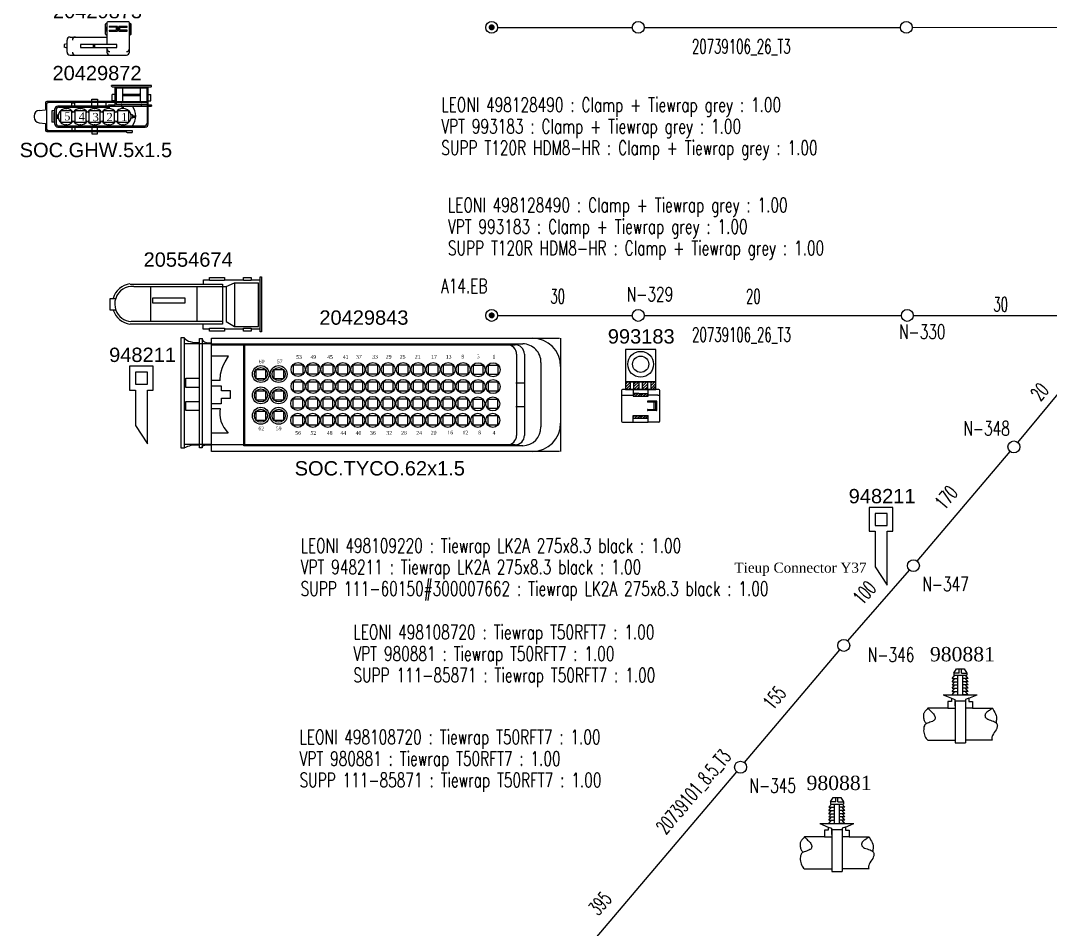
# Model space of a CAD drawing. Header units: millimetres. Extents: x -78 to 6757, y -2226 to 2184.
# Drawn here: x 1319.5 to 1750.5, y 398.8 to 779.2 of the extents above; entities that cross this region are included whole.
import ezdxf

# ---------------------------------------------------------------- set-up
doc = ezdxf.new("R2010")
doc.units = ezdxf.units.MM
for name, color, linetype in [('LAYER_0', 7, 'Continuous'), ('NODES', 7, 'Continuous'), ('SYMBOLS', 7, 'Continuous')]:
    doc.layers.add(name, color=color, linetype=linetype)
doc.styles.add('HS-BUNDLE-DIMENSION', font='ROMANS.SHX', dxfattribs={"width": 0.6, "height": 6})
doc.styles.add('HS-NODE', font='ROMANS.SHX', dxfattribs={"width": 0.7, "height": 6})
doc.styles.add('HS-PART-NO', font='ROMANS.SHX', dxfattribs={"width": 0.7, "height": 6})
doc.styles.get("Standard").update_dxf_attribs({"font": 'TIMES.TTF'})
doc.linetypes.add('20739101', pattern='A,0.0001,-0.2,[132,ltypeshp.shx,S=0.2,R=0,X=-0.2,Y=0],-0.2', length=0.4001)
doc.linetypes.add('20739106', pattern='A,0.0001,-0.2,[132,ltypeshp.shx,S=0.2,R=0,X=-0.2,Y=0],-0.2', length=0.4001)
doc.linetypes.add('ZIPPED_TUBE', pattern='A,0.0001,-0.25,["~",Standard,S=1,R=0,X=-0.3,Y=-0.6],-0.25', length=0.5001)

# ---------------------------------------------------------------- blocks, each defined once
blk = doc.blocks.new('A$C5DD641FC')
at = {"layer": 'LAYER_0', "color": 7}
for points in [[(1.52, 60.41), (0, 60.41)], [(0, 60.41), (0, 14.39)], [(1.47, 60.41), (1.95, 59.87), (2.53, 59.43), (3.19, 59.08), (3.87, 58.84), (4.86, 58.63), (5.86, 58.53), (6.88, 58.53), (7.89, 58.59)], [(1.52, 14.39), (1.52, 60.41)], [(7.89, 57.96), (1.47, 57.96)], [(7.84, 14.44), (7.84, 60.21)], [(7.84, 60.21), (8.92, 60.21)], [(12.99, 57.96), (7.89, 57.96)], [(8.87, 60.26), (8.89, 60.03), (8.95, 59.8), (9.17, 59.36), (9.5, 58.99), (9.9, 58.74), (10.63, 58.5), (11.41, 58.38), (12.2, 58.36), (12.99, 58.39)], [(8.92, 60.21), (8.92, 14.44)], [(12.79, 12.92), (12.79, 60.26)], [(12.79, 60.26), (147.24, 60.26)], [(12.84, 57.9), (143.14, 57.9)], [(12.84, 57.49), (136.71, 57.51)], [(26.46, 15.28), (26.46, 57.51)], [(26.84, 15.67), (26.84, 57.51)], [(136.34, 57.51), (139.92, 57.51)], [(147.24, 60.26), (158.56, 60.26)], [(159, 60.26), (159, 12.92)], [(19.94, 52.81), (12.84, 52.81)], [(16.47, 42.56), (16.65, 45.22), (17.3, 47.8), (17.87, 49.1), (18.57, 50.35), (20.04, 52.81)], [(140.52, 53.6), (140.52, 19.58)], [(143.82, 53.64), (143.84, 19.59)], [(47.12, 49.14), (51.04, 49.14), (51.04, 45.22), (47.12, 45.22), (47.12, 49.14)], [(53.39, 49.14), (57.31, 49.14), (57.31, 45.22), (53.39, 45.22), (53.39, 49.14)], [(59.66, 49.14), (63.58, 49.14), (63.58, 45.22), (59.66, 45.22), (59.66, 49.14)], [(65.93, 49.14), (69.85, 49.14), (69.85, 45.22), (65.93, 45.22), (65.93, 49.14)], [(72.21, 49.14), (76.13, 49.14), (76.13, 45.22), (72.21, 45.22), (72.21, 49.14)], [(78.48, 49.14), (82.4, 49.14), (82.4, 45.22), (78.48, 45.22), (78.48, 49.14)], [(84.85, 49.14), (88.77, 49.14), (88.77, 45.22), (84.85, 45.22), (84.85, 49.14)], [(91.12, 49.14), (95.04, 49.14), (95.04, 45.22), (91.12, 45.22), (91.12, 49.14)], [(97.39, 49.14), (101.31, 49.14), (101.31, 45.22), (97.39, 45.22), (97.39, 49.14)], [(103.66, 49.14), (107.58, 49.14), (107.58, 45.22), (103.66, 45.22), (103.66, 49.14)], [(109.94, 49.14), (113.86, 49.14), (113.86, 45.22), (109.94, 45.22), (109.94, 49.14)], [(116.21, 49.14), (120.13, 49.14), (120.13, 45.22), (116.21, 45.22), (116.21, 49.14)], [(122.48, 49.04), (126.4, 49.04), (126.4, 45.12), (122.48, 45.12), (122.48, 49.04)], [(128.75, 49.04), (132.67, 49.04), (132.67, 45.12), (128.75, 45.12), (128.75, 49.04)], [(150.77, 50.06), (150.77, 23.12)], [(2.06, 43.5), (7.89, 43.5)], [(2.06, 39.63), (2.06, 43.5)], [(31.57, 43.31), (31.57, 47.23), (35.49, 47.23), (35.49, 43.31), (31.57, 43.31)], [(39.02, 43.31), (39.02, 47.23), (42.94, 47.23), (42.94, 43.31), (39.02, 43.31)], [(7.89, 39.63), (2.06, 39.63)], [(16.47, 42.56), (13.08, 42.56)], [(13.08, 40.32), (16.96, 40.32)], [(16.96, 40.32), (16.96, 38.19)], [(47.12, 42.08), (51.04, 42.08), (51.04, 38.16), (47.12, 38.16), (47.12, 42.08)], [(53.39, 42.08), (57.31, 42.08), (57.31, 38.16), (53.39, 38.16), (53.39, 42.08)], [(59.66, 42.08), (63.58, 42.08), (63.58, 38.16), (59.66, 38.16), (59.66, 42.08)], [(65.93, 42.08), (69.85, 42.08), (69.85, 38.16), (65.93, 38.16), (65.93, 42.08)], [(72.21, 42.08), (76.13, 42.08), (76.13, 38.16), (72.21, 38.16), (72.21, 42.08)], [(78.48, 42.08), (82.4, 42.08), (82.4, 38.16), (78.48, 38.16), (78.48, 42.08)], [(84.85, 42.08), (88.77, 42.08), (88.77, 38.16), (84.85, 38.16), (84.85, 42.08)], [(91.12, 42.08), (95.04, 42.08), (95.04, 38.16), (91.12, 38.16), (91.12, 42.08)], [(97.39, 42.08), (101.31, 42.08), (101.31, 38.16), (97.39, 38.16), (97.39, 42.08)], [(103.66, 42.08), (107.58, 42.08), (107.58, 38.16), (103.66, 38.16), (103.66, 42.08)], [(109.94, 42.08), (113.86, 42.08), (113.86, 38.16), (109.94, 38.16), (109.94, 42.08)], [(116.21, 42.08), (120.13, 42.08), (120.13, 38.16), (116.21, 38.16), (116.21, 42.08)], [(122.48, 41.98), (126.4, 41.98), (126.4, 38.06), (122.48, 38.06), (122.48, 41.98)], [(128.75, 41.98), (132.67, 41.98), (132.67, 38.06), (128.75, 38.06), (128.75, 41.98)], [(140.24, 41.62), (143.57, 41.62)], [(16.96, 35.25), (16.96, 32.78)], [(20.88, 38.19), (16.98, 38.19)], [(16.98, 35.25), (20.88, 35.25)], [(20.88, 35.25), (20.88, 38.19)], [(31.57, 34.39), (31.57, 38.31), (35.49, 38.31), (35.49, 34.39), (31.57, 34.39)], [(39.02, 34.39), (39.02, 38.31), (42.94, 38.31), (42.94, 34.39), (39.02, 34.39)], [(47.02, 34.93), (50.94, 34.93), (50.94, 31.01), (47.02, 31.01), (47.02, 34.93)], [(53.29, 34.93), (57.21, 34.93), (57.21, 31.01), (53.29, 31.01), (53.29, 34.93)], [(59.56, 34.93), (63.48, 34.93), (63.48, 31.01), (59.56, 31.01), (59.56, 34.93)], [(65.84, 34.93), (69.76, 34.93), (69.76, 31.01), (65.84, 31.01), (65.84, 34.93)], [(72.11, 34.93), (76.03, 34.93), (76.03, 31.01), (72.11, 31.01), (72.11, 34.93)], [(78.38, 34.93), (82.3, 34.93), (82.3, 31.01), (78.38, 31.01), (78.38, 34.93)], [(84.75, 34.93), (88.67, 34.93), (88.67, 31.01), (84.75, 31.01), (84.75, 34.93)], [(91.02, 34.93), (94.94, 34.93), (94.94, 31.01), (91.02, 31.01), (91.02, 34.93)], [(97.29, 34.93), (101.21, 34.93), (101.21, 31.01), (97.29, 31.01), (97.29, 34.93)], [(103.57, 34.93), (107.49, 34.93), (107.49, 31.01), (103.57, 31.01), (103.57, 34.93)], [(109.84, 34.93), (113.76, 34.93), (113.76, 31.01), (109.84, 31.01), (109.84, 34.93)], [(116.11, 34.93), (120.03, 34.93), (120.03, 31.01), (116.11, 31.01), (116.11, 34.93)], [(122.38, 34.73), (126.3, 34.73), (126.3, 30.81), (122.38, 30.81), (122.38, 34.73)], [(128.65, 34.73), (132.57, 34.73), (132.57, 30.81), (128.65, 30.81), (128.65, 34.73)], [(2.06, 33.85), (7.79, 33.85)], [(2.06, 29.97), (2.06, 33.85)], [(16.96, 32.78), (13.08, 32.78)], [(13.08, 30.88), (16.47, 30.88)], [(16.47, 30.88), (16.31, 29.56), (16.32, 28.22), (16.48, 26.89), (16.81, 25.61), (17.35, 24.25), (18.04, 22.95), (19.8, 20.6)], [(143.57, 31.61), (140.24, 31.61)], [(7.79, 29.97), (2.06, 29.97)], [(31.57, 25.86), (31.57, 29.78), (35.49, 29.78), (35.49, 25.86), (31.57, 25.86)], [(39.02, 25.86), (39.02, 29.78), (42.94, 29.78), (42.94, 25.86), (39.02, 25.86)], [(47.02, 27.87), (50.94, 27.87), (50.94, 23.95), (47.02, 23.95), (47.02, 27.87)], [(53.29, 27.87), (57.21, 27.87), (57.21, 23.95), (53.29, 23.95), (53.29, 27.87)], [(59.56, 27.87), (63.48, 27.87), (63.48, 23.95), (59.56, 23.95), (59.56, 27.87)], [(65.84, 27.87), (69.76, 27.87), (69.76, 23.95), (65.84, 23.95), (65.84, 27.87)], [(72.11, 27.87), (76.03, 27.87), (76.03, 23.95), (72.11, 23.95), (72.11, 27.87)], [(78.38, 27.87), (82.3, 27.87), (82.3, 23.95), (78.38, 23.95), (78.38, 27.87)], [(84.75, 27.87), (88.67, 27.87), (88.67, 23.95), (84.75, 23.95), (84.75, 27.87)], [(91.02, 27.87), (94.94, 27.87), (94.94, 23.95), (91.02, 23.95), (91.02, 27.87)], [(97.29, 27.87), (101.21, 27.87), (101.21, 23.95), (97.29, 23.95), (97.29, 27.87)], [(103.57, 27.87), (107.49, 27.87), (107.49, 23.95), (103.57, 23.95), (103.57, 27.87)], [(109.84, 27.87), (113.76, 27.87), (113.76, 23.95), (109.84, 23.95), (109.84, 27.87)], [(116.11, 27.87), (120.03, 27.87), (120.03, 23.95), (116.11, 23.95), (116.11, 27.87)], [(122.38, 27.87), (126.3, 27.87), (126.3, 23.95), (122.38, 23.95), (122.38, 27.87)], [(128.65, 27.87), (132.57, 27.87), (132.57, 23.95), (128.65, 23.95), (128.65, 27.87)], [(19.8, 20.57), (12.84, 20.57)], [(0, 14.39), (1.52, 14.39)], [(1.47, 14.34), (2.17, 14.72), (2.89, 15.03), (3.64, 15.28), (4.41, 15.47), (5.25, 15.6), (6.09, 15.67), (6.94, 15.67), (7.79, 15.62)], [(1.52, 15.96), (7.84, 15.96)], [(7.84, 15.96), (12.74, 15.96)], [(8.92, 14.44), (7.84, 14.44)], [(8.87, 14.44), (8.87, 14.61), (8.92, 14.77), (9.01, 14.93), (9.13, 15.08), (9.27, 15.21), (9.42, 15.32), (9.59, 15.41), (9.75, 15.47), (10.11, 15.56), (10.48, 15.63), (10.85, 15.66), (11.23, 15.68), (11.99, 15.67), (12.74, 15.62)], [(136.37, 15.67), (12.64, 15.67)], [(143.14, 15.28), (26.46, 15.28)], [(139.92, 15.67), (136.34, 15.67)], [(147.24, 12.92), (12.79, 12.92)], [(158.56, 12.92), (147.24, 12.92)]]:
    blk.add_lwpolyline(points, dxfattribs=at)
for centre, radius in [((33.53, 45.27), 3.53), ((33.53, 45.27), 2.74), ((40.98, 45.27), 3.53), ((40.98, 45.27), 2.74), ((49.08, 47.18), 2.94), ((55.35, 47.18), 2.94), ((61.62, 47.18), 2.94), ((67.89, 47.18), 2.94), ((74.17, 47.18), 2.94), ((80.44, 47.18), 2.94), ((86.81, 47.18), 2.94), ((93.08, 47.18), 2.94), ((99.35, 47.18), 2.94), ((105.62, 47.18), 2.94), ((111.9, 47.18), 2.94), ((118.17, 47.18), 2.94), ((124.44, 47.08), 2.94), ((130.71, 47.08), 2.94), ((33.53, 36.35), 3.53), ((33.53, 36.35), 2.74), ((40.98, 36.35), 3.53), ((40.98, 36.35), 2.74), ((49.08, 40.12), 2.94), ((55.35, 40.12), 2.94), ((61.62, 40.12), 2.94), ((67.89, 40.12), 2.94), ((74.17, 40.12), 2.94), ((80.44, 40.12), 2.94), ((86.81, 40.12), 2.94), ((93.08, 40.12), 2.94), ((99.35, 40.12), 2.94), ((105.62, 40.12), 2.94), ((111.9, 40.12), 2.94), ((118.17, 40.12), 2.94), ((124.44, 40.02), 2.94), ((130.71, 40.02), 2.94), ((48.98, 32.97), 2.94), ((55.25, 32.97), 2.94), ((61.52, 32.97), 2.94), ((67.8, 32.97), 2.94), ((74.07, 32.97), 2.94), ((80.34, 32.97), 2.94), ((86.71, 32.97), 2.94), ((92.98, 32.97), 2.94), ((99.25, 32.97), 2.94), ((105.53, 32.97), 2.94), ((111.8, 32.97), 2.94), ((118.07, 32.97), 2.94), ((124.34, 32.77), 2.94), ((130.61, 32.77), 2.94), ((33.53, 27.82), 3.53), ((33.53, 27.82), 2.74), ((40.98, 27.82), 3.53), ((40.98, 27.82), 2.74), ((48.98, 25.91), 2.94), ((55.25, 25.91), 2.94), ((61.52, 25.91), 2.94), ((67.8, 25.91), 2.94), ((74.07, 25.91), 2.94), ((80.34, 25.91), 2.94), ((86.71, 25.91), 2.94), ((92.98, 25.91), 2.94), ((99.25, 25.91), 2.94), ((105.53, 25.91), 2.94), ((111.8, 25.91), 2.94), ((118.07, 25.91), 2.94), ((124.34, 25.91), 2.94), ((130.61, 25.91), 2.94)]:
    blk.add_circle(centre, radius, dxfattribs=at)
for centre, radius, start, end in [((136.66, 53.65), 3.87, 359.25, 89.254), ((139.9, 53.64), 3.92, 0.0332, 90), ((143.04, 50.17), 7.74, 359.22, 89.221), ((147.24, 48.5), 11.76, 0, 90), ((143.04, 23.01), 7.74, 270.78, 0.7793), ((147.24, 24.68), 11.76, 270, 0), ((136.66, 19.53), 3.87, 270.75, 0.7461), ((139.92, 19.59), 3.92, 270, 0.0332)]:
    blk.add_arc(centre, radius, start, end, dxfattribs=at)
for s, height, p in [('53', 1.568, (48.29, 51.63)), ('49', 1.568, (54.27, 51.63)), ('45', 1.568, (61.28, 51.63)), ('41', 1.568, (67.8, 51.63)), ('37', 1.568, (73.34, 51.68)), ('33', 1.568, (80.09, 51.73)), ('29', 1.568, (85.83, 51.73)), ('25', 1.568, (91.67, 51.73)), ('21', 1.568, (97.97, 51.73)), ('17', 1.568, (104.84, 51.73)), ('13', 1.568, (110.92, 51.73)), ('9', 1.57, (117.48, 51.78)), ('5', 1.57, (123.9, 51.83)), ('1', 1.57, (130.47, 51.78)), ('60', 1.568, (32.65, 49.77)), ('57', 1.568, (40.2, 49.77)), ('62', 1.568, (32.52, 21.7)), ('59', 1.568, (39.77, 21.7)), ('16', 1.568, (111.6, 19.98)), ('12', 1.568, (117.92, 19.98)), ('8', 1.57, (124.54, 19.98)), ('56', 1.568, (47.95, 19.83)), ('52', 1.568, (54.27, 19.83)), ('48', 1.568, (61.13, 19.83)), ('44', 1.568, (66.82, 19.83)), ('40', 1.568, (73.19, 19.83)), ('36', 1.568, (79.21, 19.83)), ('32', 1.568, (86.07, 19.88)), ('28', 1.568, (92.21, 19.91)), ('24', 1.568, (98.57, 19.88)), ('20', 1.568, (104.64, 19.93)), ('4', 1.57, (130.52, 19.93))]:
    blk.add_text(s, height=height, dxfattribs=at).set_placement(p)
at = {"layer": 'LAYER_0', "color": 7, "linetype": 'Continuous', "char_height": 6, "width": 590.658, "attachment_point": 1}
for s, insert in [('{\\fArial|b0|i0|c0|p32;20429843}', (58.01, 71.91)), ('{\\fArial|b0|i0|c0|p32;SOC.TYCO.62x1.5}', (47.67, 8.82))]:
    blk.add_mtext(s, dxfattribs=dict(at, insert=insert))
blk = doc.blocks.new('418615250')
at = {"layer": 'LAYER_0', "color": 7, "linetype": 'Continuous'}
blk.add_blockref('A$C5DD641FC', (109.67, 187.41), dxfattribs=at)
blk = doc.blocks.new('418036300')
at = {"layer": 'LAYER_0', "color": 7}
for points in [[(192.78, 55.52), (192.78, 55.76)], [(209.55, 55.76), (192.78, 55.76)], [(193.02, 55.29), (208.22, 55.29)], [(194.23, 49.41), (193.05, 49.41), (193.05, 52.03)], [(194.23, 52.03), (193.05, 52.03)], [(194.2, 55.28), (194.2, 47.18)], [(197.54, 49.1), (197.54, 54.81), (194.69, 54.81), (194.69, 49.1), (197.54, 49.1)], [(194.69, 54.81), (207.65, 54.81)], [(194.69, 54.81), (194.69, 49.1)], [(196.5, 54.81), (196.5, 55.29)], [(197.78, 52.17), (204.55, 52.17)], [(207.65, 49.1), (207.65, 54.81), (204.79, 54.81), (204.79, 49.1), (207.65, 49.1)], [(205.83, 54.81), (205.83, 55.29)], [(207.65, 54.81), (207.65, 49.13)], [(208.11, 49.41), (209.28, 49.41), (209.28, 52.03)], [(208.11, 52.03), (209.28, 52.03)], [(208.12, 47.66), (208.12, 55.28)], [(208.12, 55.28), (209.31, 55.28)], [(209.55, 55.5), (209.55, 55.76)], [(165.18, 48.63), (165.18, 45.74)], [(166.1, 48.63), (165.62, 48.15)], [(165.62, 48.15), (165.62, 37.45)], [(194.69, 49.1), (165.66, 49.1)], [(184.52, 48.63), (166.05, 48.63)], [(176.19, 47.17), (176.19, 48.61)], [(176.19, 48.61), (177.38, 48.61)], [(177.38, 47.17), (177.38, 48.61)], [(184.52, 49.1), (184.52, 50.05), (186.9, 50.05), (186.9, 49.1)], [(190.51, 48.63), (184.52, 48.63)], [(186.9, 48.63), (186.9, 47.19), (184.52, 47.19), (184.52, 48.63)], [(194.71, 48.63), (190.51, 48.63)], [(190.56, 47.18), (190.56, 48.68)], [(191.43, 47.18), (191.43, 47.42)], [(191.66, 47.66), (194.2, 47.66)], [(194.69, 49.1), (207.65, 49.1)], [(194.69, 48.63), (194.69, 47.91)], [(194.69, 47.91), (207.55, 47.91)], [(194.71, 48.63), (207.65, 48.63)], [(196.5, 49.1), (196.5, 48.63)], [(197.78, 51.69), (204.55, 51.69)], [(205.83, 49.1), (205.83, 48.63)], [(207.65, 48.63), (207.65, 40.08)], [(208.12, 47.66), (209.31, 47.66)], [(209.55, 47.42), (209.55, 47.18)], [(162.53, 45.41), (165.18, 45.68)], [(167.85, 45.17), (167.85, 40.41)], [(169.07, 45.17), (167.85, 45.17)], [(168.58, 44.45), (169.07, 44.45)], [(168.58, 44.45), (168.58, 41.14), (169.07, 41.14)], [(169.07, 39.51), (169.07, 45.99)], [(169.54, 45.51), (169.54, 40.08)], [(169.9, 43.5), (170.46, 43.5)], [(169.9, 43.5), (169.9, 42.08), (170.46, 42.08)], [(191.43, 47.18), (170.26, 47.18)], [(170.73, 46.7), (191.43, 46.7)], [(171.43, 40.41), (176.19, 40.41), (176.19, 45.17), (171.43, 45.17), (171.43, 40.41)], [(173.56, 46.23), (174.04, 46.23), (174.04, 46.7), (173.56, 46.7), (173.56, 46.23)], [(177.38, 40.41), (182.14, 40.41), (182.14, 45.17), (177.38, 45.17), (177.38, 40.41)], [(179.52, 46.23), (180, 46.23), (180, 46.7), (179.52, 46.7), (179.52, 46.23)], [(183.33, 40.41), (188.09, 40.41), (188.09, 45.17), (183.33, 45.17), (183.33, 40.41)], [(185.47, 46.23), (185.94, 46.23), (185.94, 46.7), (185.47, 46.7), (185.47, 46.23)], [(189.28, 40.41), (194.04, 40.41), (194.04, 45.17), (189.28, 45.17), (189.28, 40.41)], [(191.43, 46.22), (191.43, 47.18)], [(191.91, 46.19), (191.91, 47.18)], [(191.91, 47.18), (207.65, 47.18)], [(195.23, 40.41), (199.99, 40.41), (199.99, 45.17), (195.23, 45.17), (195.23, 40.41)], [(197.37, 46.22), (197.37, 47.18)], [(197.85, 46.22), (197.85, 47.18)], [(201.53, 43.5), (200.97, 43.5)], [(201.53, 43.5), (201.53, 42.08), (200.97, 42.08)], [(208.12, 47.18), (209.55, 47.18)], [(208.12, 39.6), (208.12, 47.18)], [(160.38, 43.04), (160.38, 42.56)], [(162.53, 40.19), (165.18, 39.93)], [(165.18, 39.86), (165.18, 36.98)], [(169.07, 40.41), (167.85, 40.41)], [(169.94, 42.54), (169.51, 42.54)], [(169.53, 43.02), (169.92, 43.02)], [(170.73, 38.89), (206.46, 38.89)], [(173.56, 38.89), (174.04, 38.89), (174.04, 39.37), (173.56, 39.37), (173.56, 38.89)], [(179.52, 38.89), (180, 38.89), (180, 39.37), (179.52, 39.37), (179.52, 38.89)], [(185.47, 38.89), (185.94, 38.89), (185.94, 39.37), (185.47, 39.37), (185.47, 38.89)], [(191.41, 38.87), (191.89, 38.87), (191.89, 39.35), (191.41, 39.35), (191.41, 38.87)], [(197.37, 38.87), (197.85, 38.87), (197.85, 39.35), (197.37, 39.35), (197.37, 38.87)], [(202.96, 43.02), (201.51, 43.02)], [(201.51, 42.54), (202.95, 42.54)], [(166.1, 36.98), (165.62, 37.45)], [(165.66, 36.5), (198.76, 36.5)], [(166.1, 36.98), (189.01, 36.98)], [(170.26, 38.41), (206.93, 38.41)], [(176.19, 38.41), (176.19, 36.98)], [(176.19, 36.98), (177.38, 36.98)], [(177.38, 38.41), (177.38, 36.98)], [(184.52, 38.41), (184.52, 36.98)], [(184.52, 36.5), (184.52, 35.54), (186.9, 35.54), (186.9, 36.5)], [(186.9, 36.98), (186.9, 38.4)], [(189.01, 36.98), (199.51, 36.98)], [(198.76, 36.98), (198.76, 36.5)], [(198.76, 36.5), (199.53, 36.13), (201.44, 36.13)], [(199.51, 36.98), (201.44, 36.98), (201.44, 36.13)]]:
    blk.add_lwpolyline(points, dxfattribs=at)
for centre, radius, start, end in [((193.02, 55.52), 0.238, 180, 270), ((197.78, 51.93), 0.238, 90, 180), ((197.78, 51.93), 0.238, 180, 270), ((204.55, 51.93), 0.238, 0, 90), ((204.55, 51.93), 0.238, 270, 0), ((209.31, 55.52), 0.238, 270, 0), ((165.66, 48.63), 0.476, 90, 180), ((166.1, 48.15), 0.476, 90, 180), ((191.66, 47.42), 0.238, 90, 180), ((196.81, 47.54), 0.363, 244.71, 87.227), ((205.53, 47.54), 0.363, 92.773, 295.29), ((209.31, 47.42), 0.238, 0, 90), ((162.76, 43.04), 2.38, 95.608, 180), ((170.26, 45.99), 1.19, 90, 180), ((170.73, 45.51), 1.19, 90, 180), ((173.81, 42.79), 3.43, 29.741, 330.29), ((179.76, 42.79), 3.43, 29.741, 150.25), ((185.71, 42.79), 3.43, 29.762, 150.24), ((191.66, 42.79), 3.43, 29.861, 150.23), ((197.61, 42.79), 3.43, 209.77, 150.25), ((195.98, 43.04), 6.93, 323.27, 36.734), ((162.76, 42.56), 2.38, 180, 264.38), ((170.26, 39.6), 1.19, 180, 270), ((170.73, 40.08), 1.19, 180, 270), ((179.76, 42.79), 3.43, 209.84, 330.28), ((185.71, 42.79), 3.43, 209.73, 330.23), ((191.66, 42.79), 3.43, 209.97, 330.24), ((206.46, 40.08), 1.19, 270, 0), ((206.93, 39.6), 1.19, 270, 0), ((165.66, 36.98), 0.476, 180, 270), ((166.1, 37.45), 0.476, 180, 270), ((166.1, 37.45), 0.476, 180, 270)]:
    blk.add_arc(centre, radius, start, end, dxfattribs=at)
at = {"layer": 'LAYER_0', "color": 7, "linetype": 'Continuous', "attachment_point": 1}
for s, insert, char_height, width in [('{\\fArial|b0|i0|c0|p32;20429872}', (168.07, 64.02), 6, 590.658), ('{\\fTimes New Roman|b0|i0|c0|p18;5}', (172.98, 44.65), 3.4392, 869.9098), ('{\\fTimes New Roman|b0|i0|c0|p18;4}', (179.03, 44.51), 3.4392, 869.9098), ('{\\fTimes New Roman|b0|i0|c0|p18;3}', (184.87, 44.34), 3.4392, 869.9098), ('{\\fTimes New Roman|b0|i0|c0|p18;2}', (190.71, 44.34), 3.4392, 869.9098), ('{\\fTimes New Roman|b0|i0|c0|p18;1}', (196.89, 44.34), 3.4392, 869.9098), ('{\\fArial|b0|i0|c0|p32;SOC.GHW.5x1.5}', (154.34, 31.82), 6, 590.658)]:
    blk.add_mtext(s, dxfattribs=dict(at, insert=insert, char_height=char_height, width=width))
blk = doc.blocks.new('498128490')
at = {"layer": 'LAYER_0', "color": 7}
for points in [[(14.28, 16.68), (14.28, 30.28), (1.48, 30.28), (1.48, 16.68)], [(-0.12, 13.08), (-0.12, 12.68)], [(0.68, 13.48), (0.28, 13.48)], [(1.48, 13.48), (0.68, 13.48)], [(14.28, 16.68), (1.48, 16.68)], [(1.48, 16.68), (1.48, 13.48)], [(1.48, 16.68), (3.48, 16.68)], [(1.48, 13.48), (5.08, 13.48)], [(3.48, 13.48), (1.48, 13.48)], [(1.62, 15.77), (2.39, 16.54)], [(3.34, 16.35), (1.62, 14.63)], [(1.74, 13.62), (3.34, 15.22)], [(3.34, 14.09), (2.87, 13.62)], [(3.48, 16.68), (3.48, 13.48)], [(3.48, 16.68), (5.08, 16.68)], [(5.08, 16.68), (3.48, 16.68)], [(8.68, 13.48), (3.48, 13.48)], [(3.48, 13.48), (5.08, 13.48)], [(4.68, 13.48), (4.68, 11.88)], [(5.08, 16.68), (7.08, 16.68)], [(5.08, 13.48), (5.08, 16.68)], [(5.08, 13.48), (7.08, 13.48)], [(6.92, 16.54), (5.22, 14.84)], [(5.22, 15.97), (5.79, 16.54)], [(5.22, 13.71), (6.94, 15.42)], [(6.94, 14.3), (6.27, 13.62)], [(7.08, 16.68), (7.08, 13.48)], [(8.68, 16.68), (7.08, 16.68)], [(7.08, 16.68), (8.68, 16.68)], [(7.08, 13.48), (14.28, 13.48)], [(7.08, 13.48), (8.68, 13.48)], [(8.68, 13.48), (8.68, 16.68)], [(8.68, 16.68), (10.68, 16.68)], [(10.68, 13.48), (8.68, 13.48)], [(9.19, 16.54), (8.82, 16.18)], [(8.82, 15.05), (10.31, 16.54)], [(10.54, 15.63), (8.82, 13.92)], [(9.66, 13.62), (10.54, 14.5)], [(10.68, 16.68), (10.68, 13.48)], [(10.68, 16.68), (12.28, 16.68)], [(12.28, 16.68), (10.68, 16.68)], [(10.68, 13.48), (12.28, 13.48)], [(12.28, 13.48), (10.68, 13.48)], [(11.08, 11.88), (11.08, 13.48)], [(12.28, 13.48), (12.28, 16.68)], [(12.28, 16.68), (14.28, 16.68)], [(14.28, 13.48), (12.28, 13.48)], [(12.58, 16.54), (12.42, 16.38)], [(12.42, 15.26), (13.71, 16.54)], [(14.14, 15.84), (12.42, 14.12)], [(13.05, 13.62), (14.14, 14.71)], [(14.14, 13.58), (14.19, 13.62)], [(14.28, 13.48), (14.28, 16.68)], [(15.08, 13.48), (14.28, 13.48)], [(15.48, 13.48), (15.08, 13.48)], [(15.88, 12.68), (15.88, 13.08)], [(-0.12, 12.68), (-0.12, 11.88)], [(-0.12, 11.88), (-0.12, 11.48)], [(-0.12, 11.48), (-0.12, 0.68)], [(0.28, 11.08), (0.68, 11.08)], [(0.68, 11.08), (4.68, 11.08)], [(7.08, 11.88), (4.68, 11.88)], [(4.68, 11.88), (4.68, 10.68)], [(4.68, 10.68), (11.08, 10.68)], [(4.82, 11.05), (5.51, 11.74)], [(6.64, 11.74), (5.73, 10.82)], [(6.86, 10.82), (7.78, 11.74)], [(7.08, 11.88), (11.08, 11.88)], [(8.91, 11.74), (7.99, 10.82)], [(9.12, 10.82), (10.03, 11.74)], [(10.94, 11.51), (10.25, 10.82)], [(14.44, 8.69), (10.92, 8.69)], [(11.08, 10.68), (11.08, 11.88)], [(15.08, 11.08), (11.08, 11.08)], [(15.08, 11.08), (15.48, 11.08)], [(15.88, 11.88), (15.88, 12.68)], [(15.88, 11.48), (15.88, 11.88)], [(15.88, 0.68), (15.88, 11.48)], [(13.64, 8.21), (10.92, 8.21)], [(10.92, 5.17), (13.96, 5.17)], [(14.44, 4.69), (10.92, 4.69)], [(11.05, 4.84), (11.25, 5.03)], [(11.37, 8.55), (11.18, 8.35)], [(12.38, 5.03), (12.18, 4.83)], [(12.31, 8.35), (12.51, 8.55)], [(13.31, 4.83), (13.51, 5.03)], [(13.96, 8.21), (13.4, 8.21)], [(13.4, 7.97), (13.4, 5.41)], [(13.64, 5.17), (13.4, 5.17)], [(13.63, 8.55), (13.43, 8.35)], [(14.2, 5.41), (14.2, 7.97)], [(14.34, 8.12), (14.54, 8.32)], [(14.54, 7.19), (14.34, 6.99)], [(14.34, 5.86), (14.54, 6.06)], [(14.54, 4.93), (14.44, 4.83)], [(14.68, 4.93), (14.68, 8.45)], [(-0.12, 0.68), (-0.12, 0.28)], [(4.68, 2.68), (11.08, 2.68)], [(4.68, 1.48), (4.68, 2.68)], [(4.68, 1.48), (11.08, 1.48)], [(4.68, -0.12), (4.68, 1.48)], [(4.68, -0.12), (4.68, 1.48)], [(4.82, 2), (5.36, 2.54)], [(6.49, 2.54), (5.58, 1.62)], [(6.71, 1.62), (7.63, 2.54)], [(8.75, 2.54), (7.84, 1.62)], [(8.97, 1.62), (9.89, 2.54)], [(10.94, 2.46), (10.1, 1.62)], [(11.08, 1.48), (11.08, 2.68)], [(11.08, -0.12), (11.08, 1.48)], [(15.88, 0.28), (15.88, 0.68)], [(0.28, -0.12), (0.68, -0.12)], [(0.68, -0.12), (4.68, -0.12)], [(4.68, -0.12), (11.08, -0.12)], [(15.08, -0.12), (11.08, -0.12)], [(15.48, -0.12), (15.08, -0.12)]]:
    blk.add_lwpolyline(points, dxfattribs=at)
for radius in [5.4, 3.4]:
    blk.add_circle((7.88, 24.08), radius, dxfattribs=at)
for centre, radius, start, end in [((0.28, 13.08), 0.4, 90, 180), ((15.48, 13.08), 0.4, 0, 90), ((0.28, 11.48), 0.4, 180, 270), ((10.92, 8.45), 0.24, 90, 180), ((14.44, 8.45), 0.24, 0, 90), ((15.48, 11.48), 0.4, 270, 0), ((10.92, 8.45), 0.24, 180, 270), ((10.92, 4.93), 0.24, 90, 180), ((10.92, 4.93), 0.24, 180, 270), ((13.64, 7.97), 0.24, 90, 180), ((13.64, 5.41), 0.24, 180, 270), ((13.96, 7.97), 0.24, 0, 90), ((13.96, 5.41), 0.24, 270, 0), ((14.44, 4.93), 0.24, 270, 0), ((0.28, 0.28), 0.4, 180, 270), ((15.48, 0.28), 0.4, 270, 0)]:
    blk.add_arc(centre, radius, start, end, dxfattribs=at)
at = {"layer": 'LAYER_0', "color": 7, "linetype": 'Continuous', "insert": (-5.88, 38.74), "char_height": 6, "width": 590.658, "attachment_point": 1}
blk.add_mtext('{\\fArial|b0|i0|c0|p32;993183}', dxfattribs=at)
blk = doc.blocks.new('A$C3CDF263F')
at = {"layer": 'SYMBOLS', "color": 7}
for points in [[(14.14, 32.4), (15.39, 34.4)], [(15.39, 34.4), (18.89, 34.4)], [(16.64, 32.4), (16.64, 34.4)], [(17.64, 32.4), (17.64, 34.4)], [(18.89, 34.4), (20.14, 32.4)], [(13.43, 28.4), (14.64, 29.9)], [(13.44, 29.9), (14.64, 31.4)], [(13.44, 29.9), (15.99, 29.9)], [(16.64, 32.4), (14.14, 32.4)], [(14.14, 32.4), (14.14, 31.4)], [(14.14, 31.4), (20.14, 31.4)], [(15.98, 22.4), (15.98, 31.4)], [(17.64, 32.4), (20.14, 32.4)], [(18.28, 22.4), (18.28, 31.4)], [(20.84, 29.9), (18.29, 29.9)], [(20.84, 29.9), (19.64, 31.4)], [(20.84, 28.4), (19.64, 29.9)], [(20.14, 32.4), (20.14, 31.4)], [(13.43, 28.4), (15.98, 28.4)], [(13.43, 26.9), (14.63, 28.4)], [(13.43, 26.9), (15.98, 26.9)], [(13.43, 25.4), (14.63, 26.9)], [(13.43, 25.4), (15.98, 25.4)], [(13.43, 23.9), (14.63, 25.4)], [(20.83, 28.4), (18.28, 28.4)], [(20.83, 26.9), (18.28, 26.9)], [(20.83, 25.4), (18.28, 25.4)], [(20.84, 25.4), (19.63, 26.9)], [(20.83, 23.9), (19.63, 25.4)], [(20.84, 26.9), (19.64, 28.4)], [(9.23, 22.4), (13.13, 20.7)], [(9.23, 22.4), (25.03, 22.4)], [(11.43, 19.2), (11.43, 16.2)], [(13.13, 19.2), (11.43, 19.2)], [(13.13, 20.7), (14.63, 20.2)], [(13.13, 20.7), (13.13, 19.2)], [(13.43, 23.9), (15.98, 23.9)], [(13.43, 22.4), (14.63, 23.9)], [(13.43, 22.4), (15.98, 22.4)], [(14.63, 20.2), (14.63, 17.2)], [(14.73, 19.5), (14.73, 0)], [(14.73, 19.5), (19.53, 19.5)], [(20.83, 23.9), (18.28, 23.9)], [(20.83, 22.4), (18.28, 22.4)], [(19.53, 19.5), (19.53, 0)], [(20.83, 22.4), (19.63, 23.9)], [(21.13, 20.7), (19.63, 20.2)], [(19.63, 20.2), (19.63, 17.2)], [(21.13, 20.7), (25.03, 22.4)], [(21.13, 20.7), (21.13, 19.2)], [(21.13, 19.2), (22.83, 19.2)], [(22.83, 19.2), (22.83, 16.2)], [(2.13, 16.2), (1.78, 15.69), (1.31, 15.22), (0.89, 14.73), (0.69, 14.49), (0.49, 14.24), (0.35, 13.97), (0.2, 13.7), (0.09, 13.42), (0.05, 13.11), (0, 12.75), (0, 12.36), (0.03, 11.97), (0.06, 11.58), (0.14, 11.18), (0.25, 10.81), (0.37, 10.43), (0.53, 10.08), (0.73, 9.76), (0.94, 9.44), (1.19, 9.17), (1.49, 8.96)], [(2.13, 16.2), (2.4, 15.79), (2.77, 15.4), (3.16, 15.01), (3.54, 14.62), (3.95, 14.24), (4.32, 13.85), (4.68, 13.45), (5, 13.05), (5.21, 12.63), (5.31, 12.41), (5.38, 12.2), (5.42, 11.97), (5.45, 11.75), (5.45, 11.51), (5.4, 11.27), (5.36, 11.03), (5.25, 10.82), (5.11, 10.64), (4.97, 10.47), (4.78, 10.32), (4.57, 10.19), (4.15, 9.93), (3.61, 9.74), (3.06, 9.56), (2.51, 9.38), (1.95, 9.21), (1.49, 8.96), (1.25, 8.83), (1.04, 8.69), (0.87, 8.52), (0.7, 8.35), (0.56, 8.16), (0.47, 7.93), (0.26, 7.39), (0.15, 6.79), (0.12, 6.17), (0.1, 5.55), (0.16, 4.91), (0.31, 4.29), (0.45, 3.67), (0.68, 3.08), (0.99, 2.55), (1.29, 2.02), (1.68, 1.56), (2.13, 1.2)], [(11.43, 16.2), (2.13, 16.2)], [(11.43, 16.2), (14.73, 16.2)], [(14.63, 17.2), (14.73, 17.2)], [(19.63, 17.2), (19.53, 17.2)], [(22.83, 16.2), (19.53, 16.2)], [(22.83, 16.2), (32.13, 16.2)], [(32.13, 16.2), (31.84, 15.9), (31.47, 15.62), (31.07, 15.35), (30.68, 15.08), (30.27, 14.81), (29.89, 14.53), (29.52, 14.26), (29.19, 13.96), (28.96, 13.64), (28.85, 13.47), (28.76, 13.3), (28.7, 13.11), (28.65, 12.93), (28.63, 12.74), (28.65, 12.53), (28.68, 12.24), (28.78, 12), (28.93, 11.79), (29.08, 11.58), (29.28, 11.41), (29.52, 11.26), (29.99, 10.95), (30.61, 10.73), (31.25, 10.52), (31.89, 10.3), (32.55, 10.09), (33.09, 9.8), (33.36, 9.65), (33.6, 9.49), (33.8, 9.29), (34, 9.09), (34.16, 8.86), (34.25, 8.6), (34.36, 8.29), (34.38, 7.98), (34.34, 7.67), (34.3, 7.35), (34.2, 7.03), (34.07, 6.71), (33.79, 6.06), (33.35, 5.41), (32.93, 4.76), (32.52, 4.12), (32.13, 3.48), (31.93, 2.88), (31.84, 2.58), (31.79, 2.29), (31.81, 2.01), (31.84, 1.73), (31.94, 1.46), (32.13, 1.2)], [(32.13, 16.2), (32.44, 15.51), (32.82, 14.83), (33.17, 14.15), (33.51, 13.46), (33.83, 12.77), (34, 12.02), (34.06, 11.77), (34.06, 11.49), (34.02, 11.2), (33.99, 10.91), (33.93, 10.62), (33.89, 10.33), (33.84, 10.05), (33.81, 9.77), (33.85, 9.52), (33.88, 9.27), (33.97, 9.05), (34.16, 8.86)], [(2.13, 1.2), (14.73, 1.2)], [(32.13, 1.2), (19.53, 1.2)], [(14.73, 0), (19.53, 0)]]:
    blk.add_lwpolyline(points, dxfattribs=at)
blk = doc.blocks.new('498108720')
at = {"layer": 'LAYER_0', "color": 7, "linetype": 'Continuous', "xscale": 0.9000000000000004, "yscale": 0.8999999999999999, "zscale": 0.9}
blk.add_blockref('A$C3CDF263F', (95.67, 20.67), dxfattribs=at)
at = {"layer": 'LAYER_0', "color": 7, "linetype": 'Continuous', "insert": (98.4, 60.78), "char_height": 6, "width": 590.658, "attachment_point": 1}
blk.add_mtext('{\\fTimes New Roman|b0|i0|c0|p18;980881}', dxfattribs=at)
blk = doc.blocks.new('498109220')
at = {"layer": 'LAYER_0', "color": 7}
for points in [[(-7.5, 32.5), (-7.5, 22.54), (-4.99, 22.54), (-4.99, 7.64), (0, 0), (0, 22.54), (2.39, 22.54), (2.39, 32.47), (-7.55, 32.47)], [(-5, 30), (-5, 25.02), (-0.02, 25.02), (-0.02, 30), (-5, 30)]]:
    blk.add_lwpolyline(points, dxfattribs=at)
at = {"layer": 'LAYER_0', "color": 7, "linetype": 'Continuous', "insert": (-16.08, 40.27), "char_height": 6, "width": 590.658, "attachment_point": 1}
blk.add_mtext('{\\fArial|b0|i0|c0|p32;948211}', dxfattribs=at)
blk = doc.blocks.new('COVER_38', base_point=(102.41, 86.25))
at = {"layer": 'NODES', "color": 7}
for points in [[(109.79, 94.749), (109.79, 96.5)], [(109.79, 96.5), (112.29, 96.5)], [(112.29, 97.5), (118.54, 97.5)], [(112.29, 96.249), (112.29, 97.5)], [(118.54, 96.249), (112.29, 96.249)], [(118.54, 97.5), (118.54, 96.249)], [(118.54, 96.5), (126.54, 96.5)], [(119.29, 93.75), (122.79, 95.249)], [(122.79, 95.249), (132.79, 95.249)], [(122.79, 95.249), (122.79, 77)], [(129.79, 96.249), (126.48, 96.249)], [(126.54, 97.5), (129.79, 97.5)], [(126.54, 96.312), (126.54, 97.437)], [(129.79, 97.5), (129.79, 96.249)], [(129.79, 96.5), (133.54, 96.5)], [(132.79, 77), (132.79, 95.249)], [(133.54, 97.75), (134.04, 97.75)], [(133.54, 74.75), (133.54, 97.75)], [(134.04, 97.75), (134.04, 74.75)], [(79.039, 94.749), (117.79, 94.749)], [(80.664, 93.75), (119.29, 93.75)], [(87.54, 93.75), (87.54, 79)], [(107.04, 93.75), (107.04, 79)], [(117.79, 94.749), (117.79, 78)], [(119.29, 93.75), (119.29, 79)], [(70.79, 88.75), (71.941, 88.75)], [(70.79, 83.749), (70.79, 88.75)], [(71.941, 88.75), (73.029, 88.75)], [(88.54, 89), (102.04, 89)], [(88.54, 86.75), (88.54, 89)], [(102.04, 86.75), (88.54, 86.75)], [(102.04, 89), (102.04, 86.75)], [(72.018, 83.749), (70.79, 83.749)], [(73.119, 83.749), (72.018, 83.749)], [(81.082, 78), (79.039, 78)], [(80.664, 79), (79.539, 79)], [(84.142, 79), (80.664, 79)], [(117.79, 78), (81.082, 78)], [(117.79, 79), (84.142, 79)], [(109.54, 78), (109.54, 76)], [(119.29, 79), (122.79, 77)], [(109.54, 76), (112.29, 76)], [(112.29, 76.25), (118.54, 76.25)], [(112.29, 76), (112.29, 76.25)], [(112.29, 75), (112.29, 76)], [(118.54, 75), (112.29, 75)], [(118.54, 76.25), (118.54, 76)], [(118.54, 76), (126.54, 76)], [(118.54, 76), (118.54, 75)], [(122.79, 77), (132.79, 77)], [(126.54, 76.25), (129.79, 76.25)], [(126.54, 76), (126.54, 76.25)], [(126.54, 75), (126.54, 76)], [(129.79, 75), (126.54, 75)], [(129.79, 76.25), (129.79, 76)], [(129.79, 76), (133.54, 76)], [(129.79, 76), (129.79, 75)], [(134.04, 74.75), (133.54, 74.75)]]:
    blk.add_lwpolyline(points, dxfattribs=at)
for radius, start, end in [(8.44, 97.093, 163.66), (7.401, 85.156, 161.28), (7.401, 161.28, 200.77), (8.44, 198.12, 262.91), (7.401, 200.77, 265.16)]:
    blk.add_arc((80.04, 86.375), radius, start, end, dxfattribs=at)
blk = doc.blocks.new('418991430')
at = {"layer": 'SYMBOLS', "color": 7}
blk.add_blockref('COVER_38', (25.93, 41.05), dxfattribs=at)
at = {"layer": 'LAYER_0', "color": 7, "linetype": 'Continuous', "insert": (8.24, 62.78), "char_height": 6, "width": 590.658, "attachment_point": 1}
blk.add_mtext('{\\fArial|b0|i0|c0|p32;20554674}', dxfattribs=at)
blk = doc.blocks.new('A$C7694511D')
at = {"layer": 'LAYER_0', "color": 7}
for points in [[(28, 21), (28.5, 21), (28.5, 13.5), (28, 13.5)], [(28.5, 21.5), (28.5, 12)], [(43, 22), (29, 22)], [(43.5, 2), (43.5, 21.5)], [(44, 21), (43.5, 21), (43.5, 13.5), (44, 13.5)], [(27.5, 14), (27.5, 20.5)], [(28.5, 16), (28, 16), (28, 18.5), (28.5, 18.5), (28.5, 16)], [(35.5, 19), (30, 19), (30, 18.48)], [(30, 16.52), (34.94, 16.52), (34.94, 18.48), (30, 18.48)], [(30, 16.52), (30, 16), (35.5, 16)], [(35.5, 19), (35.5, 16)], [(36.5, 16), (36.5, 19)], [(42, 18.48), (42, 19), (36.5, 19)], [(36.5, 16), (42, 16), (42, 16.52)], [(42, 16.52), (37.05, 16.52), (37.05, 18.48), (42, 18.48)], [(43.5, 16), (44, 16), (44, 18.5), (43.5, 18.5), (43.5, 16)], [(44.5, 14), (44.5, 20.5)], [(2, 7.5), (0, 6.97)], [(0, 6.97), (0, 5.19)], [(2, 2), (2, 10)], [(2, 4.66), (2, 7.5), (2, 7.5)], [(4, 12), (28.5, 12)], [(11, 5), (35, 5), (35, 7), (11, 7), (11, 5)], [(19.46, 7), (19.46, 5), (20.44, 5), (20.44, 7), (19.46, 7)], [(28.5, 12), (28.5, 7)], [(2, 4.66), (0, 5.19)], [(4, 0), (30.5, 0)], [(28.5, 5), (28.5, 2)], [(30.5, 0), (41.5, 0)]]:
    blk.add_lwpolyline(points, dxfattribs=at)
for centre, radius, start, end in [((28, 20.5), 0.5, 90, 180), ((28, 20.5), 0.5, 90, 180), ((29, 21.5), 0.5, 90, 180), ((43, 21.5), 0.5, 0, 90), ((44, 20.5), 0.5, 0, 90), ((28, 14), 0.5, 180, 270), ((28, 14), 0.5, 180, 270), ((44, 14), 0.5, 270, 0), ((4, 10), 2, 90, 180), ((7.55, 10), 2, 90, 180), ((4, 2), 2, 180, 270), ((7.55, 2), 2, 180, 270), ((30.5, 2), 2, 180, 270), ((30.52, 4.29), 2, 180, 270), ((41.5, 2), 2, 270, 0), ((41.52, 4.29), 2, 270, 0)]:
    blk.add_arc(centre, radius, start, end, dxfattribs=at)
blk = doc.blocks.new('418097300')
at = {"layer": 'LAYER_0', "color": 7, "linetype": 'Continuous', "xscale": 0.6300000000000026, "yscale": 0.6300000000000026, "zscale": 0.63}
blk.add_blockref('A$C7694511D', (144.72, 113.05), dxfattribs=at)
at = {"layer": 'LAYER_0', "color": 7, "linetype": 'Continuous', "insert": (140.09, 134.46), "char_height": 6, "width": 590.658, "attachment_point": 1}
blk.add_mtext('{\\fArial|b0|i0|c1|p0;\\C256;20429873}', dxfattribs=at)

msp = doc.modelspace()

# ---------------------------------------------------------------- linework, layer by layer
at = {"color": 7, "linetype": 'Continuous'}
for points in [[(1516.03, 776.35, 1.25, 1.25, 1), (1517.28, 776.35, 1.25, 1.25, 1)], [(1516.03, 655.79, 1.25, 1.25, 1), (1517.28, 655.79, 1.25, 1.25, 1)]]:
    msp.add_lwpolyline(points, format="xyseb", close=True, dxfattribs=at)
at = {"color": 7, "linetype": '20739106', "ltscale": 8}
for points in [[(1519.15, 776.35), (1575.53, 776.35)], [(1580.53, 776.35), (1687.73, 776.35)], [(1519.15, 655.79), (1575.53, 655.79)], [(1580.53, 655.79), (1688.14, 655.79)]]:
    msp.add_lwpolyline(points, dxfattribs=at)
at = {"color": 7, "ltscale": 8}
for points in [[(1692.73, 776.35), (1778.55, 776.38)], [(1693.14, 655.79), (1778.55, 655.82)], [(1736.86, 602.66), (1779.46, 653.9)]]:
    msp.add_lwpolyline(points, dxfattribs=at)
at = {"color": 7, "linetype": '20739101', "ltscale": 8}
for points in [[(1694.81, 552.96), (1733.65, 598.83)], [(1665.69, 519.57), (1691.55, 549.17)], [(1622.45, 468.63), (1662.43, 515.78)], [(1529.54, 359.09), (1619.21, 464.82)]]:
    msp.add_lwpolyline(points, dxfattribs=at)
at = {"color": 7, "linetype": 'Continuous'}
for centre in [(1516.65, 776.35), (1578.03, 776.35), (1690.23, 776.35), (1516.65, 655.79), (1578.03, 655.79), (1690.64, 655.79), (1735.26, 600.74), (1693.2, 551.06), (1664.05, 517.68), (1620.83, 466.72)]:
    msp.add_circle(centre, 2.5, dxfattribs=at)

# ---------------------------------------------------------------- block references
at = {"linetype": 'ZIPPED_TUBE'}
for name, p in [('418097300', (1192.93, 651.69)), ('418036300', (1164.75, 696.2)), ('418991430', (1362.72, 619.39)), ('418615250', (1276.85, 398.57)), ('498128490', (1571.15, 611.28)), ('498109220', (1372.61, 602.03)), ('498109220', (1682.18, 542.89)), ('498108720', (1601.71, 456.24)), ('498108720', (1550.07, 402.37))]:
    msp.add_blockref(name, p, dxfattribs=at)

# ---------------------------------------------------------------- texts
at = {"color": 1, "linetype": 'Continuous', "ltscale": 8, "style": 'HS-BUNDLE-DIMENSION', "width": 0.6}
for s, p in [('20739106_26_T3', (1600.47, 765.35)), ('30', (1541.2, 660.79)), ('20', (1623.08, 660.79)), ('20739106_26_T3', (1600.56, 644.79))]:
    msp.add_text(s, height=6, dxfattribs=at).set_placement(p)
at = {"color": 200, "linetype": 'Continuous', "style": 'HS-PART-NO', "width": 0.7}
for s, p in [('LEONI 498128490 : Clamp + Tiewrap grey : 1.00', (1495.59, 740.93)), ('VPT 993183 : Clamp + Tiewrap grey : 1.00', (1495.59, 731.93)), ('SUPP T120R HDM8-HR : Clamp + Tiewrap grey : 1.00', (1495.59, 722.93)), ('LEONI 498128490 : Clamp + Tiewrap grey : 1.00', (1498.34, 699)), ('VPT 993183 : Clamp + Tiewrap grey : 1.00', (1498.34, 690)), ('SUPP T120R HDM8-HR : Clamp + Tiewrap grey : 1.00', (1498.34, 681)), ('LEONI 498109220 : Tiewrap LK2A 275x8.3 black : 1.00', (1436.7, 556.48)), ('VPT 948211 : Tiewrap LK2A 275x8.3 black : 1.00', (1436.7, 547.48)), ('SUPP 111-60150#300007662 : Tiewrap LK2A 275x8.3 black : 1.00', (1436.7, 538.48)), ('LEONI 498108720 : Tiewrap T50RFT7 : 1.00', (1458.79, 520.24)), ('VPT 980881 : Tiewrap T50RFT7 : 1.00', (1458.79, 511.24)), ('SUPP 111-85871 : Tiewrap T50RFT7 : 1.00', (1458.79, 502.24)), ('LEONI 498108720 : Tiewrap T50RFT7 : 1.00', (1436.24, 476.35)), ('VPT 980881 : Tiewrap T50RFT7 : 1.00', (1436.24, 467.35)), ('SUPP 111-85871 : Tiewrap T50RFT7 : 1.00', (1436.24, 458.35))]:
    msp.add_text(s, height=6, dxfattribs=at).set_placement(p)
at = {"color": 5, "linetype": 'Continuous', "style": 'HS-NODE', "width": 0.7}
for s, p in [('A14.EB', (1495.45, 665.17)), ('N-329', (1573.21, 661.68)), ('N-330', (1687.19, 645.99)), ('N-348', (1714.11, 605.53)), ('N-347', (1696.95, 540.39)), ('N-346', (1674.13, 510.79)), ('N-345', (1624.58, 456.05))]:
    msp.add_text(s, height=6, dxfattribs=at).set_placement(p)
at = {"color": 1, "linetype": 'Continuous', "ltscale": 8, "style": 'HS-BUNDLE-DIMENSION', "width": 0.6}
for s, rotation, p in [('30', 0.0193, (1726.65, 657.44)), ('20', 50.2664, (1746.38, 619.52)), ('170', 49.7442, (1706.21, 574.16)), ('100', 48.8631, (1671.94, 534.32)), ('155', 49.6976, (1634.3, 490.34)), ('20739101_8.5_T3', 49.6976, (1589.52, 438.18)), ('395', 49.6976, (1561.27, 404.23))]:
    msp.add_text(s, height=6, rotation=rotation, dxfattribs=at).set_placement(p)
at = {"color": 0, "insert": (1618.26, 552.33), "char_height": 4.2, "width": 57.4087, "attachment_point": 1}
msp.add_mtext('Tieup Connector Y37', dxfattribs=at)

doc.saveas('drawing.dxf')
